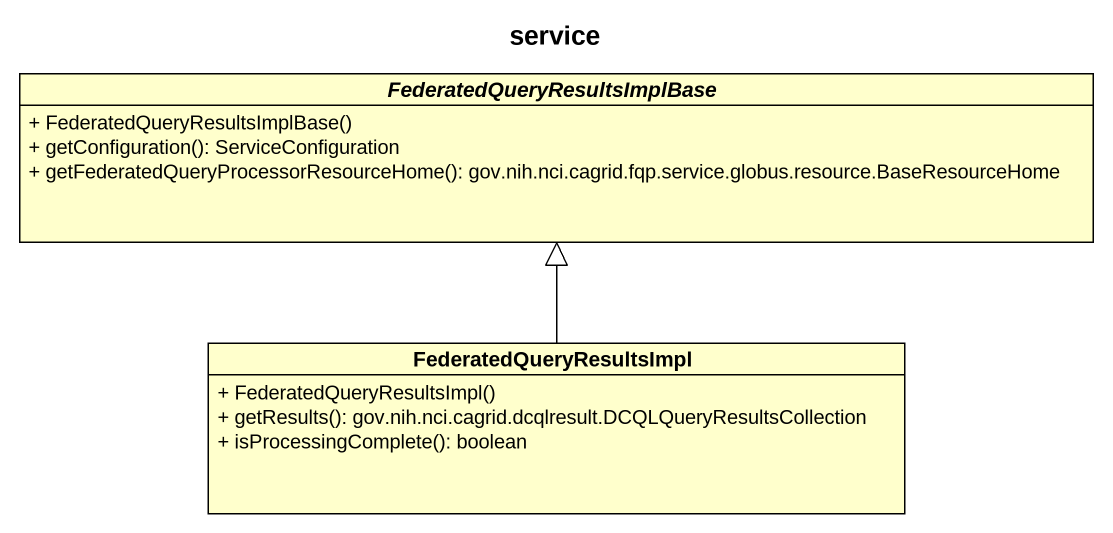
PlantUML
@startuml
title service
hide circle
hide empty members
skinparam classAttributeIconSize 0
abstract class "FederatedQueryResultsImplBase" as FederatedQueryResultsImplBas {
  + FederatedQueryResultsImplBase()
  + getConfiguration(): ServiceConfiguration
  + getFederatedQueryProcessorResourceHome(): gov.nih.nci.cagrid.fqp.service.globus.resource.BaseResourceHome
}
class FederatedQueryResultsImpl {
  + FederatedQueryResultsImpl()
  + getResults(): gov.nih.nci.cagrid.dcqlresult.DCQLQueryResultsCollection
  + isProcessingComplete(): boolean
}
FederatedQueryResultsImpl -up-|> FederatedQueryResultsImplBas
@enduml
